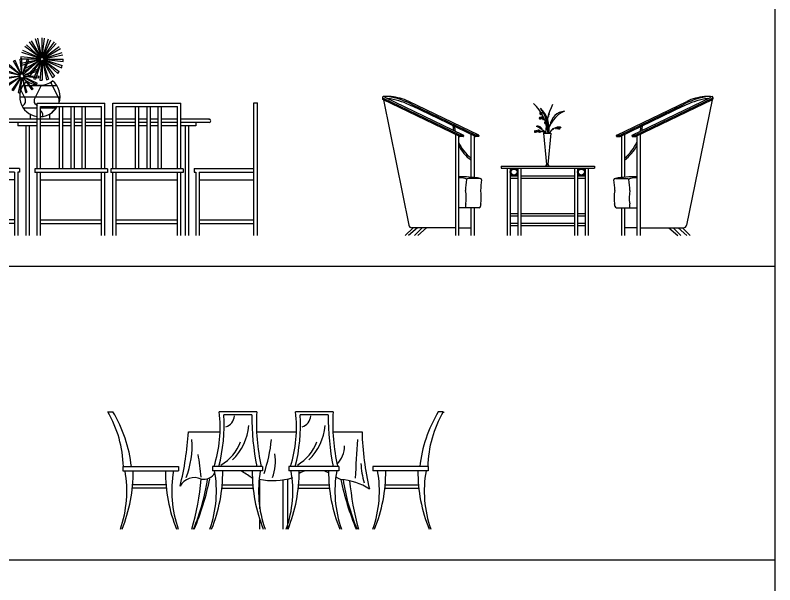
# Model space of a CAD drawing. Header units: millimetres. Extents: x 37301 to 64830, y 24173 to 38860.
# Drawn here: x 59907 to 64830, y 28466 to 32156 of the extents above; entities that cross this region are included whole.
import ezdxf

# ---------------------------------------------------------------- set-up
doc = ezdxf.new("R2010")
doc.units = ezdxf.units.MM
doc.layers.add('www.cad-blocks.net', color=7, linetype='Continuous')

# ---------------------------------------------------------------- blocks, each defined once
blk = doc.blocks.new('A$C605773AA')
for p, q in [((556.7, 1152.8), (556.7, 1280.6)), ((549.6, 1149.6), (454.9, 1235.6)), ((551, 1150.9), (475.9, 1254.4)), ((551.9, 1151.5), (488.5, 1262.5)), ((553.7, 1152.3), (514.2, 1273.9)), ((554.7, 1152.6), (528.7, 1277.7)), ((557.8, 1152.7), (571.7, 1279.8)), ((559.7, 1152.3), (599.2, 1273.9)), ((560.7, 1151.9), (613.2, 1268.5)), ((562.4, 1150.9), (637.5, 1254.4)), ((563.2, 1150.3), (649.1, 1244.9)), ((547.5, 1146.1), (425.9, 1185.6)), ((547.9, 1147.1), (431.3, 1199.6)), ((548.9, 1148.8), (445.5, 1223.9)), ((564.5, 1148.8), (667.9, 1223.9)), ((565.1, 1147.9), (676.1, 1211.4)), ((565.9, 1146.1), (687.5, 1185.6)), ((421.8, 1042.7), (381.2, 1134.5)), ((424.8, 1043.5), (415.3, 1143.4)), ((547.1, 1143.1), (419.2, 1143.1)), ((547.1, 1144.2), (420, 1158.1)), ((547.3, 1141.2), (422.1, 1115.1)), ((425.7, 1043.5), (426, 1143.9)), ((547.5, 1140.1), (425.9, 1100.6)), ((428.8, 1043), (460.7, 1138.2)), ((429.6, 1042.7), (470.7, 1134.3)), ((548.3, 1138.3), (437.3, 1074.9)), ((548.9, 1137.4), (445.5, 1062.3)), ((550.2, 1136), (464.3, 1041.3)), ((551, 1135.3), (475.9, 1031.9)), ((552.7, 1134.3), (500.2, 1017.7)), ((553.7, 1133.9), (514.2, 1012.3)), ((555.7, 1133.5), (541.7, 1006.4)), ((556.7, 1133.5), (556.7, 1005.6)), ((558.7, 1133.7), (584.7, 1008.5)), ((559.7, 1133.9), (599.2, 1012.3)), ((561.5, 1134.7), (624.9, 1023.7)), ((562.4, 1135.3), (637.5, 1031.9)), ((563.8, 1136.6), (658.5, 1050.7)), ((564.5, 1137.4), (667.9, 1062.3)), ((565.5, 1139.2), (682.1, 1086.7)), ((565.9, 1140.1), (687.5, 1100.6)), ((566.1, 1145.1), (691.3, 1171.1)), ((566.3, 1143.1), (694.2, 1143.1)), ((566.3, 1142.1), (693.4, 1128.2)), ((418, 1039.6), (337.4, 1099.5)), ((418.6, 1040.4), (344.1, 1107.7)), ((421, 1042.3), (371.6, 1129.7)), ((432.2, 1041), (500.1, 1114.9)), ((432.9, 1040.3), (507.6, 1107.3)), ((416.3, 1036), (318.3, 1057.9)), ((416.6, 1036.9), (321.2, 1068.2)), ((434.5, 1037.7), (526.6, 1077.7)), ((434.8, 1036.9), (530.4, 1067.7)), ((416.2, 1032.9), (316.3, 1022.7)), ((416.3, 1032), (317.9, 1012.1)), ((417.4, 1029.1), (330.3, 979.2)), ((417.9, 1028.4), (336.1, 970.1)), ((420, 1026.2), (360.8, 945.1)), ((420.8, 1025.7), (369.8, 939.2)), ((423.7, 1024.5), (402.6, 926.4)), ((424.6, 1024.4), (413.1, 924.6)), ((427.7, 1024.5), (448.3, 926.3)), ((428.6, 1024.8), (458.7, 929)), ((431.3, 1026.1), (490.1, 944.8)), ((432.1, 1026.7), (498.5, 951.5)), ((434, 1029.1), (520.8, 978.7)), ((434.4, 1029.9), (525.8, 988.2)), ((435.3, 1033.8), (535.7, 1032.8)), ((435.3, 1032.9), (535.1, 1022.2)), ((615.6, 995.5), (615.6, 988.9)), ((668.3, 883.7), (615.7, 988.8)), ((668.3, 883.7), (615.7, 988.8)), ((448.3, 883.7), (418.5, 943.2)), ((448.3, 883.7), (418.5, 943.2)), ((433.1, 973), (651.7, 973)), ((507.9, 883.8), (552.9, 973.9)), ((507.9, 883.8), (552.9, 973.9)), ((411.6, 899.7), (673.2, 899.7)), ((22, 860.5), (0, 860.5)), ((0, 0), (0, 860.5)), ((22, 0), (22, 860.5)), ((428.4, 836.9), (429.4, 837.4)), ((429.4, 837.4), (442.7, 850.7)), ((442.7, 850.7), (448.2, 861.7)), ((442.7, 850.7), (448.2, 861.7)), ((448.2, 861.7), (448.2, 883.8)), ((507.9, 861.7), (507.9, 883.8)), ((513.5, 850.6), (508, 861.6)), ((513.5, 850.6), (508, 861.6)), ((526.7, 837.3), (513.4, 850.6)), ((524.4, 858.4), (964.4, 858.4)), ((524.4, 431.3), (524.4, 858.4)), ((526.7, 837.3), (526.6, 837.3)), ((627.3, 826.3), (649.4, 837.4)), ((668.2, 865.3), (668.2, 883.8)), ((964.4, 431.3), (964.4, 858.4)), ((1015.8, 858.4), (1455.8, 858.4)), ((1015.8, 431.3), (1015.8, 858.4)), ((1455.8, 431.3), (1455.8, 858.4)), ((1930.1, 860.5), (1952.1, 860.5)), ((1930.1, 0), (1930.1, 860.5)), ((1952.1, 0), (1952.1, 860.5)), ((524.4, 826.3), (435, 826.3)), ((435.4, 825.8), (436.5, 826.3)), ((479.7, 789.2), (479.7, 756.5)), ((524.4, 823.9), (519.5, 826.3)), ((546.4, 836.4), (942.4, 836.4)), ((546.4, 431.3), (546.4, 836.4)), ((548.7, 826.3), (546.4, 827.5)), ((596.6, 826.3), (546.4, 826.3)), ((554.9, 802), (546.4, 810.5)), ((560.5, 790.9), (555, 802)), ((560.5, 790.9), (555, 802)), ((560.4, 791), (560.4, 771.5)), ((596.7, 826.3), (596.6, 826.3)), ((649.7, 826.3), (596.7, 826.3)), ((616.9, 793.6), (621.2, 802)), ((617, 793.6), (621.2, 802)), ((621.2, 802), (634.4, 815.3)), ((634.4, 815.3), (645.8, 820.9)), ((667.7, 836.4), (667.7, 431.3)), ((689.7, 836.4), (689.7, 431.3)), ((743.6, 836.4), (743.6, 431.3)), ((765.6, 836.4), (765.6, 431.3)), ((815, 836.4), (815, 431.3)), ((837, 836.4), (837, 431.3)), ((942.4, 431.3), (942.4, 836.4)), ((1037.8, 836.4), (1433.8, 836.4)), ((1037.8, 431.3), (1037.8, 836.4)), ((1159.1, 836.4), (1159.1, 431.3)), ((1181.1, 836.4), (1181.1, 431.3)), ((1235, 836.4), (1235, 431.3)), ((1257, 836.4), (1257, 431.3)), ((1306.4, 836.4), (1306.4, 431.3)), ((1328.4, 836.4), (1328.4, 431.3)), ((1433.8, 431.3), (1433.8, 836.4)), ((524.4, 754.2), (319.3, 754.2)), ((479.7, 756.5), (605.9, 756.5)), ((667.7, 754.2), (546.4, 754.2)), ((605.9, 756.5), (605.9, 786.7)), ((743.6, 754.2), (689.7, 754.2)), ((815, 754.2), (765.6, 754.2)), ((942.4, 754.2), (837, 754.2)), ((1015.8, 754.2), (964.4, 754.2)), ((1159.1, 754.2), (1037.8, 754.2)), ((1235, 754.2), (1181.1, 754.2)), ((1306.4, 754.2), (1257, 754.2)), ((1433.8, 754.2), (1328.4, 754.2)), ((1639.3, 754.2), (1455.8, 754.2)), ((524.4, 732.2), (319.3, 732.2)), ((399.3, 732.2), (399.3, 710.2)), ((524.4, 710.2), (399.3, 710.2)), ((450.4, 710.2), (450.4, 0)), ((472.4, 710.2), (472.4, 0)), ((667.7, 732.2), (546.4, 732.2)), ((667.7, 710.2), (546.4, 710.2)), ((743.6, 732.2), (689.7, 732.2)), ((743.6, 710.2), (689.7, 710.2)), ((815, 732.2), (765.6, 732.2)), ((815, 710.2), (765.6, 710.2)), ((942.4, 732.2), (837, 732.2)), ((942.4, 710.2), (837, 710.2)), ((1015.8, 732.2), (964.4, 732.2)), ((1015.8, 710.2), (964.4, 710.2)), ((1159.1, 732.2), (1037.8, 732.2)), ((1159.1, 710.2), (1037.8, 710.2)), ((1235, 732.2), (1181.1, 732.2)), ((1235, 710.2), (1181.1, 710.2)), ((1306.4, 732.2), (1257, 732.2)), ((1306.4, 710.2), (1257, 710.2)), ((1433.8, 732.2), (1328.4, 732.2)), ((1433.8, 710.2), (1328.4, 710.2)), ((1639.3, 732.2), (1455.8, 732.2)), ((1552.8, 710.2), (1455.8, 710.2)), ((1483.8, 710.2), (1483.8, 0)), ((1505.8, 710.2), (1505.8, 0)), ((1552.8, 732.2), (1552.8, 710.2)), ((409.8, 433.4), (22, 433.4)), ((377, 411.4), (22, 411.4)), ((377, 411.4), (377, 0)), ((399, 411.4), (399, 0)), ((409.8, 411.4), (399, 411.4)), ((409.8, 433.4), (409.8, 411.4)), ((980.7, 431.3), (509.9, 431.3)), ((509.9, 431.3), (509.9, 409.3)), ((980.7, 409.3), (509.9, 409.3)), ((524.4, 0), (524.4, 409.3)), ((546.4, 0), (546.4, 409.3)), ((942.4, 0), (942.4, 409.3)), ((964.4, 0), (964.4, 409.3)), ((980.7, 431.3), (980.7, 409.3)), ((1472.1, 431.3), (1001.3, 431.3)), ((1001.3, 431.3), (1001.3, 409.3)), ((1472.1, 409.3), (1001.3, 409.3)), ((1015.8, 0), (1015.8, 409.3)), ((1037.8, 0), (1037.8, 409.3)), ((1433.8, 0), (1433.8, 409.3)), ((1455.8, 0), (1455.8, 409.3)), ((1472.1, 431.3), (1472.1, 409.3)), ((1542.3, 433.4), (1542.3, 411.4)), ((1542.3, 433.4), (1930.1, 433.4)), ((1542.3, 411.4), (1553.1, 411.4)), ((1553.1, 411.4), (1553.1, 0)), ((1575.1, 411.4), (1575.1, 0)), ((1575.1, 411.4), (1930.1, 411.4)), ((377, 360.4), (22, 360.4)), ((942.4, 358.3), (546.4, 358.3)), ((1433.8, 358.3), (1037.8, 358.3)), ((1575.1, 360.4), (1930.1, 360.4)), ((377, 100.8), (22, 100.8)), ((942.4, 98.7), (546.4, 98.7)), ((1433.8, 98.7), (1037.8, 98.7)), ((1575.1, 100.8), (1930.1, 100.8)), ((377, 78.8), (22, 78.8)), ((942.4, 76.7), (546.4, 76.7)), ((1433.8, 76.7), (1037.8, 76.7)), ((1575.1, 78.8), (1930.1, 78.8))]:
    blk.add_line(p, q)
for centre, radius, start, end in [((425.7, 1033.9), 110, 113.8589, 119.4365), ((425.7, 1033.9), 110, 89.8589, 95.4365), ((556.7, 1143.1), 137.5, 173.7533, 180), ((425.7, 1033.9), 110, 65.8589, 71.4365), ((556.7, 1143.1), 9.64, 173.7533, 180), ((556.7, 1143.1), 9.64, 191.7533, 198), ((556.7, 1143.1), 9.64, 155.7533, 162), ((556.7, 1143.1), 9.64, 209.7533, 216), ((556.7, 1143.1), 9.64, 137.7533, 144), ((556.7, 1143.1), 9.64, 227.7533, 234), ((556.7, 1143.1), 9.64, 119.7533, 126), ((556.7, 1143.1), 9.64, 245.7533, 252), ((556.7, 1143.1), 9.64, 101.7533, 108), ((556.7, 1143.1), 9.64, 263.7533, 270), ((556.7, 1143.1), 9.64, 83.7533, 90), ((556.7, 1143.1), 9.64, 281.7533, 288), ((556.7, 1143.1), 9.64, 65.7533, 72), ((556.7, 1143.1), 9.64, 299.7533, 306), ((556.7, 1143.1), 9.64, 47.7533, 54), ((556.7, 1143.1), 9.64, 317.7533, 324), ((556.7, 1143.1), 9.64, 29.7533, 36), ((556.7, 1143.1), 9.64, 335.7533, 342), ((556.7, 1143.1), 9.64, 11.7533, 18), ((556.7, 1143.1), 9.64, 353.7533, 0), ((556.7, 1143.1), 137.5, 353.7533, 0), ((425.7, 1033.9), 110, 137.8589, 143.4365), ((556.7, 1143.1), 137.5, 191.7533, 198), ((425.7, 1033.9), 110, 41.8589, 47.4365), ((556.7, 1143.1), 137.5, 335.7533, 342), ((425.7, 1033.9), 110, 161.8589, 167.4365), ((556.7, 1143.1), 137.5, 209.7533, 216), ((556.7, 1143.1), 137.5, 227.7533, 234), ((425.7, 1033.9), 110, 17.8589, 23.4365), ((556.7, 1143.1), 137.5, 317.7533, 324), ((425.7, 1033.9), 110, 185.8589, 191.4365), ((542.4, 901.1), 130.8, 130.3083, 262.1011), ((540.5, 1111.5), 138.2, 233.195, 307.8116), ((556.7, 1143.1), 137.5, 245.7533, 252), ((425.7, 1033.9), 110, 329.8589, 335.4365), ((425.7, 1033.9), 110, 353.8589, 359.4365), ((556.7, 1143.1), 137.5, 263.7533, 270), ((556.7, 1143.1), 137.5, 281.7533, 288), ((556.7, 1143.1), 137.5, 299.7533, 306), ((542.4, 901.1), 130.8, 340.9585, 50.6983), ((425.7, 1033.9), 110, 209.8589, 215.4365), ((425.7, 1033.9), 110, 233.8589, 239.4365), ((425.7, 1033.9), 110, 305.8589, 311.4365), ((425.7, 1033.9), 110, 257.8589, 263.4365), ((425.7, 1033.9), 110, 281.8589, 287.4365), ((542.4, 901.1), 130.8, 271.762, 330.3682), ((321.7, 743.2), 11.3, 102.2583, 257.7417), ((1638.8, 743.2), 11, 272.5963, 87.4037)]:
    blk.add_arc(centre, radius, start, end)
blk.add_point((1639.3, 754.2))
blk = doc.blocks.new('A$C757D3CFD')
for p, q in [((0, 759.9), (32.4, 759.9)), ((965.4, 759.9), (721.6, 759.9)), ((933.9, 740.1), (751.2, 740.1)), ((1460.4, 759.9), (1216.6, 759.9)), ((1428.9, 740.1), (1246.2, 740.1)), ((2174.1, 759.9), (2141.7, 759.9)), ((2180.7, 756), (2171.9, 756)), ((522.6, 630), (727.2, 630)), ((964.2, 630), (1222.2, 630)), ((1459.2, 630), (1647.6, 630)), ((97.7, 405), (97.7, 378)), ((97.7, 405), (457.7, 405)), ((457.7, 405), (457.7, 378)), ((678.3, 405), (678.3, 378)), ((1002.3, 405), (678.3, 405)), ((1002.3, 405), (1002.3, 378)), ((1173.3, 405), (1173.3, 378)), ((1497.3, 405), (1173.3, 405)), ((1497.3, 405), (1497.3, 378)), ((1716.5, 405), (1716.5, 378)), ((2076.5, 405), (1716.5, 405)), ((2076.5, 405), (2076.5, 378)), ((97.7, 378), (457.7, 378)), ((1002.3, 378), (678.3, 378)), ((1497.3, 378), (1173.3, 378)), ((2076.5, 378), (1716.5, 378)), ((985.9, 130.6), (985.9, 323.5)), ((1135.9, 0), (1135.9, 319.4)), ((1165.9, 0), (1165.9, 325)), ((380.4, 265.4), (156.9, 265.4)), ((377.6, 287.9), (159.7, 287.9)), ((737.5, 265.4), (943.1, 265.4)), ((740.3, 287.9), (940.3, 287.9)), ((1232.5, 265.4), (1438.1, 265.4)), ((1235.3, 287.9), (1435.3, 287.9)), ((1793.7, 265.4), (2017.3, 265.4)), ((1796.5, 287.9), (2014.5, 287.9)), ((985.9, 0), (985.9, 59.5))]:
    blk.add_line(p, q)
for centre, radius, start, end in [((-644.2, 385.2), 745.2, 1.5208, 30.1874), ((-723, 305.3), 881.7, 6.4925, 31.0405), ((-117.9, 659), 845.5, 342.52, 6.8576), ((-311.5, 671), 1064.9, 345.537, 3.724), ((2528.6, 721), 1594.9, 179.3117, 191.4273), ((2204.3, 683.4), 1241.3, 176.4634, 192.9586), ((377.1, 659), 845.5, 342.52, 6.8576), ((183.5, 671), 1064.9, 345.537, 3.724), ((3023.6, 721), 1594.9, 179.3117, 191.4273), ((2699.3, 683.4), 1241.3, 176.4634, 192.9586), ((2897.2, 305.3), 881.7, 148.9595, 173.5075), ((2818.3, 385.2), 745.2, 149.8126, 178.4792), ((737.5, 740.7), 82.9, 288.8263, 354.9234), ((1232.5, 740.7), 82.9, 288.8263, 354.9234), ((563.5, 702.7), 351.9, 313.7641, 354.8786), ((1058.5, 702.7), 351.9, 313.7641, 354.8786), ((-1443.9, 756.9), 1970.6, 345.9491, 356.3064), ((3434, 673), 1786.9, 181.379, 193.3595), ((-61.1, 544.9), 607.3, 339.6545, 3.3511), ((583.8, 669.5), 295.3, 300.3871, 339.5683), ((114.8, 669.8), 949.7, 340.9289, 354.5975), ((1078.8, 669.5), 295.3, 300.3871, 339.5683), ((13606.1, -251.1), 12016.8, 176.03239, 177.22809), ((1367, 538.3), 167.1, 315.4312, 0.5435), ((-1391.3, 162.5), 2003.1, 5.0089, 9.2549), ((766.1, 440.5), 319.9, 340.5049, 8.6038), ((2106.3, 443.6), 466.5, 182.1868, 197.8484), ((-621.4, 247.1), 744.6, 340.6176, 10.1261), ((-830.2, 371.6), 994.4, 338.0601, 0.3713), ((1367.5, 371.6), 994.4, 179.6287, 201.9399), ((1158.7, 247.1), 744.6, 169.8739, 199.3824), ((619.8, 411.4), 88, 259.7924, 327.9994), ((-40.7, 247.1), 744.6, 340.6176, 10.1261), ((-249.5, 371.6), 994.4, 338.0601, 0.3713), ((602.9, -104.4), 547.6, 53.1521, 61.7702), ((1930.1, 371.6), 994.4, 179.6287, 201.9399), ((1721.3, 247.1), 744.6, 169.8739, 199.3824), ((454.3, 247.1), 744.6, 340.6176, 10.1261), ((245.5, 371.6), 994.4, 338.0601, 0.3713), ((1339, 169.5), 216, 105.1272, 117.3343), ((1339, 169.5), 216, 63.7416, 74.8728), ((2425.1, 371.6), 994.4, 179.6287, 201.9399), ((2216.3, 247.1), 744.6, 169.8739, 199.3824), ((1015.5, 247.1), 744.6, 340.6176, 10.1261), ((806.7, 371.6), 994.4, 338.0601, 0.3713), ((3004.3, 371.6), 994.4, 179.6287, 201.9399), ((2795.5, 247.1), 744.6, 169.8739, 199.3824), ((561.5, 226.3), 107.3, 66.5392, 150.8947), ((-1147.5, 475.7), 1758.2, 344.3021, 355.0746), ((-638.6, 511.7), 1298.4, 336.7883, 351.6956), ((-1009.3, 659.6), 1702.8, 337.2088, 348.7151), ((1110, 1158.9), 844.3, 257.7791, 258.1335), ((1072.4, 741.5), 426.9, 257.6044, 287.218), ((1527, 387.5), 67.1, 222.8597, 255.1107), ((1472.4, -95), 419.3, 57.8638, 84.8936), ((3175.4, 658.8), 1698.6, 191.4142, 202.8203), ((2806.2, 511.2), 1295.7, 188.4357, 203.2364), ((3303.5, 473.8), 1743.9, 185.2701, 195.7631)]:
    blk.add_arc(centre, radius, start, end)
blk = doc.blocks.new('A$C05F1655E')
for p, q in [((0, 895.2), (0, 885.5)), ((501.4, 651.3), (2.9, 891)), ((17.9, 900.5), (5, 900.5)), ((523, 651.3), (16.6, 894.8)), ((1619.1, 651.3), (2125.5, 894.8)), ((1640.7, 651.3), (2139.2, 891)), ((2124.2, 900.5), (2137, 900.5)), ((2142.1, 895.2), (2142.1, 885.5)), ((501.4, 641.3), (2.8, 881)), ((5.6, 879.7), (170.9, 66.9)), ((623.8, 651.3), (170.1, 869.4)), ((602.2, 641.3), (190.5, 839.3)), ((602.2, 651.3), (194.4, 847.4)), ((1518.3, 651.3), (1972, 869.4)), ((1539.9, 651.3), (1947.7, 847.4)), ((1539.9, 641.3), (1951.6, 839.3)), ((1640.7, 641.3), (2139.2, 881)), ((2136.5, 879.7), (1971.2, 66.9)), ((1020.1, 797.3), (1018.9, 797.3)), ((1018.9, 797.3), (1018.9, 794.8)), ((1018.9, 794.8), (1020.8, 794.8)), ((1020.8, 797.9), (1020.1, 797.3)), ((1025.2, 797.9), (1020.8, 797.9)), ((1020.8, 794.8), (1022.7, 794.1)), ((1022, 792.2), (1020.8, 791.6)), ((1020.8, 791.6), (1020.8, 787.8)), ((1022.7, 797.9), (1022, 797.3)), ((1022.7, 792.8), (1022, 792.8)), ((1022, 792.8), (1022, 792.2)), ((1023.3, 797.9), (1022.7, 797.9)), ((1022.7, 794.1), (1022.7, 792.8)), ((1024.6, 797.3), (1023.3, 797.9)), ((1025.9, 797.3), (1024.6, 797.3)), ((1026.5, 797.3), (1025.2, 797.9)), ((1026.5, 796.7), (1025.9, 797.3)), ((1026.5, 796.7), (1026.5, 797.3)), ((1026.5, 796), (1026.5, 796.7)), ((1031.6, 796), (1026.5, 796)), ((1030.3, 790.3), (1031, 790.9)), ((1030.3, 785.2), (1030.3, 790.3)), ((1031, 790.9), (1034.1, 790.9)), ((1032.9, 795.4), (1031.6, 796)), ((1034.1, 794.1), (1032.9, 795.4)), ((1034.1, 790.9), (1034.1, 794.1)), ((1077.4, 791.6), (1076.8, 790.3)), ((1076.8, 790.3), (1076.8, 789)), ((1076.8, 789), (1078.1, 789)), ((1078.1, 792.2), (1077.4, 791.6)), ((1078.1, 793.5), (1078.1, 792.2)), ((1078.1, 789.7), (1078.7, 790.9)), ((1078.1, 789), (1078.1, 789.7)), ((1078.7, 790.9), (1079.3, 790.9)), ((1079.3, 790.9), (1079.3, 793.5)), ((1080, 788.4), (1079.3, 787.8)), ((1081.3, 788.4), (1080, 788.4)), ((1081.3, 787.8), (1081.3, 788.4)), ((1083.2, 807.5), (1081.9, 806.8)), ((1081.9, 806.8), (1081.9, 803.7)), ((1081.9, 803.7), (1085.1, 803.7)), ((1086.3, 807.5), (1083.2, 807.5)), ((1085.1, 803.7), (1085.1, 806.2)), ((1016.9, 763.6), (1015.7, 762.9)), ((1015.7, 762.9), (1015.7, 758.5)), ((1015.7, 758.5), (1018.9, 758.5)), ((1017.6, 764.2), (1016.9, 763.6)), ((1018.9, 766.1), (1017.6, 765.5)), ((1017.6, 765.5), (1017.6, 764.2)), ((1019.5, 757.2), (1018.2, 756.6)), ((1018.2, 756.6), (1024, 756.6)), ((1019.5, 766.1), (1018.9, 766.1)), ((1018.9, 758.5), (1020.8, 757.8)), ((1020.8, 765.5), (1019.5, 766.1)), ((1020.8, 757.2), (1019.5, 757.2)), ((1020.8, 787.8), (1021.4, 786.5)), ((1022.7, 765.5), (1020.8, 765.5)), ((1020.8, 757.8), (1020.8, 757.2)), ((1021.4, 786.5), (1022, 786.5)), ((1022, 786.5), (1022, 785.8)), ((1022, 785.8), (1025.2, 785.8)), ((1023.3, 764.8), (1022.7, 765.5)), ((1024, 755.9), (1022.7, 755.3)), ((1022.7, 755.3), (1025.2, 755.3)), ((1024.6, 764.2), (1023.3, 764.8)), ((1024, 756.6), (1024, 755.9)), ((1025.9, 764.2), (1024.6, 764.2)), ((1025.2, 785.8), (1025.2, 785.2)), ((1025.2, 785.2), (1032.2, 785.2)), ((1025.2, 755.3), (1026.5, 757.2)), ((1025.9, 762.9), (1025.9, 764.2)), ((1026.5, 761.7), (1025.9, 762.9)), ((1027.1, 761), (1026.5, 761.7)), ((1026.5, 757.2), (1026.5, 758.5)), ((1026.5, 758.5), (1032.9, 758.5)), ((1027.8, 761), (1027.1, 761)), ((1029, 760.4), (1027.8, 761)), ((1029, 761), (1029, 768.7)), ((1029, 768.7), (1029.7, 768.7)), ((1029, 759.8), (1029, 760.4)), ((1029.7, 758.5), (1029, 759.8)), ((1029.7, 768.7), (1029.7, 769.3)), ((1029.7, 769.3), (1032.9, 769.3)), ((1034.8, 758.5), (1029.7, 758.5)), ((1032.2, 785.2), (1030.3, 785.2)), ((1032.9, 769.3), (1032.9, 768.7)), ((1032.9, 768.7), (1034.8, 766.8)), ((1032.9, 758.5), (1032.9, 755.9)), ((1032.9, 755.9), (1033.5, 755.9)), ((1034.8, 766.8), (1035.4, 765.5)), ((1035.4, 765.5), (1036.7, 765.5)), ((1036.7, 765.5), (1037.3, 766.1)), ((1037.3, 761), (1036.7, 760.4)), ((1036.7, 760.4), (1036.7, 759.8)), ((1036.7, 759.8), (1038, 759.8)), ((1037.3, 767.4), (1038, 768)), ((1037.3, 766.1), (1037.3, 767.4)), ((1038, 762.3), (1037.3, 761.7)), ((1037.3, 761.7), (1037.3, 761)), ((1037.3, 755.9), (1037.3, 755.3)), ((1037.3, 755.3), (1038, 754.7)), ((1038, 768), (1038.6, 768)), ((1038, 761.7), (1038.6, 762.3)), ((1038, 759.8), (1038, 761.7)), ((1038, 754.7), (1038, 754)), ((1038, 754), (1038.6, 753.4)), ((1038.6, 768), (1039.9, 768.7)), ((1038.6, 753.4), (1038.6, 752.8)), ((1038.6, 752.8), (1043.7, 752.8)), ((1039.9, 768.7), (1039.9, 769.3)), ((1039.9, 769.3), (1041.1, 769.3)), ((1041.1, 769.3), (1041.1, 768.7)), ((1041.1, 768.7), (1041.8, 766.8)), ((1041.8, 766.8), (1042.4, 766.1)), ((1042.4, 766.1), (1042.4, 762.9)), ((1042.4, 762.9), (1043.1, 762.3)), ((1043.1, 758.5), (1042.4, 758.5)), ((1043.7, 762.3), (1043.1, 761.7)), ((1043.1, 762.3), (1044.3, 761)), ((1043.1, 761.7), (1043.1, 759.8)), ((1043.1, 759.8), (1045.6, 759.8)), ((1045, 757.8), (1043.1, 758.5)), ((1043.7, 762.9), (1043.7, 762.3)), ((1043.7, 752.8), (1045.6, 753.4)), ((1044.3, 761), (1045.6, 761)), ((1047.5, 757.2), (1045, 757.8)), ((1045.6, 759.8), (1045.6, 762.3)), ((1045.6, 753.4), (1046.2, 754)), ((1046.2, 754), (1046.2, 757.2)), ((1046.2, 757.2), (1047.5, 757.2)), ((1067.2, 762.3), (1067.2, 759.8)), ((1067.2, 759.8), (1067.9, 759.1)), ((1067.9, 759.1), (1067.9, 758.5)), ((1067.9, 758.5), (1071.1, 758.5)), ((1071.7, 772.5), (1071.1, 773.8)), ((1071.1, 758.5), (1071.1, 760.4)), ((1073, 771.2), (1071.7, 772.5)), ((1076.8, 771.2), (1073, 771.2)), ((1074.3, 780.8), (1073.6, 780.8)), ((1073.6, 780.8), (1073.6, 777.6)), ((1073.6, 777.6), (1074.9, 778.2)), ((1074.9, 775), (1073.6, 775)), ((1073.6, 775), (1074.3, 775)), ((1074.3, 782.7), (1074.3, 780.8)), ((1074.3, 775), (1076.8, 775.7)), ((1074.9, 778.2), (1075.5, 778.2)), ((1075.5, 778.2), (1076.2, 778.8)), ((1076.2, 778.8), (1076.2, 780.8)), ((1076.8, 775.7), (1076.8, 776.3)), ((1076.8, 776.3), (1076.8, 771.2)), ((1079.3, 787.8), (1079.3, 784.6)), ((1079.3, 784.6), (1080, 784.6)), ((1080, 785.2), (1080.6, 785.8)), ((1080, 784.6), (1080, 785.2)), ((1080.6, 786.5), (1081.3, 787.1)), ((1080.6, 785.8), (1080.6, 786.5)), ((1081.3, 787.1), (1081.3, 787.8)), ((1050.7, 733), (1049.4, 732.4)), ((1049.4, 732.4), (1049.4, 729.9)), ((1049.4, 729.9), (1050.7, 728.6)), ((1051.3, 733.7), (1050.7, 733)), ((1050.7, 728.6), (1052, 728.6)), ((1057.7, 733.7), (1051.3, 733.7)), ((1052, 728.6), (1052, 727.9)), ((1052, 727.9), (1052.6, 726.7)), ((1052.6, 726.7), (1055.8, 724.1)), ((1054.5, 731.1), (1055.8, 731.1)), ((1055.8, 731.1), (1056.4, 732.4)), ((1055.8, 724.1), (1057.7, 723.5)), ((1056.4, 732.4), (1057.7, 733)), ((1056.4, 731.8), (1056.4, 731.1)), ((1056.4, 731.1), (1057.7, 730.5)), ((1057.7, 733), (1057.7, 733.7)), ((1057.7, 730.5), (1059.6, 730.5)), ((1057.7, 723.5), (1057.7, 712.7)), ((1057.7, 712.7), (1062.8, 712.7)), ((1059.6, 730.5), (1061.5, 729.9)), ((1062.8, 717.1), (1060.2, 717.1)), ((1060.2, 717.1), (1060.9, 717.1)), ((1060.9, 717.1), (1061.5, 717.8)), ((1061.5, 729.9), (1062.2, 729.9)), ((1062.2, 729.9), (1062.8, 729.2)), ((1062.8, 729.2), (1063.4, 729.2)), ((1062.8, 712.7), (1062.8, 717.1)), ((1063.4, 729.2), (1064.7, 728.6)), ((1064.7, 728.6), (1064.7, 722.2)), ((1064.7, 722.2), (1066.6, 720.9)), ((1066.6, 717.1), (1064.7, 717.1)), ((1064.7, 717.1), (1064.7, 716.5)), ((1066.6, 720.9), (1068.5, 720.3)), ((1067.2, 718.4), (1066.6, 717.1)), ((1068.5, 719.7), (1067.2, 719.7)), ((1067.2, 719.7), (1067.2, 718.4)), ((1068.5, 720.3), (1068.5, 719.7)), ((1102.9, 691.7), (1102.3, 690.4)), ((1102.3, 690.4), (1102.3, 687.9)), ((1104.2, 692.3), (1102.9, 691.7)), ((1104.8, 692.3), (1104.2, 692.3)), ((1105.5, 691.7), (1104.8, 692.3)), ((1106.7, 691.7), (1105.5, 691.7)), ((1108, 691), (1106.7, 691.7)), ((1108, 691), (1106.7, 691.7)), ((1109.9, 691), (1108, 691)), ((1108, 689.1), (1108, 691)), ((1122, 694.9), (1120.7, 694.2)), ((1120.7, 694.2), (1120.7, 693.6)), ((1120.7, 693.6), (1121.4, 692.9)), ((1121.4, 692.9), (1125.2, 692.9)), ((1123.3, 696.1), (1122, 696.1)), ((1122, 696.1), (1122, 694.9)), ((1125.2, 696.8), (1123.3, 696.8)), ((1123.3, 696.8), (1123.3, 696.1)), ((1125.2, 692.9), (1126.5, 693.6)), ((1125.8, 698), (1125.8, 698.7)), ((1127.1, 698), (1125.8, 698)), ((1126.5, 693.6), (1127.1, 694.2)), ((1127.7, 696.8), (1127.1, 698)), ((1127.1, 694.2), (1127.7, 695.5)), ((1127.7, 695.5), (1127.7, 696.8)), ((1131.6, 701.9), (1130.9, 701.2)), ((1130.9, 701.2), (1130.9, 700.6)), ((1132.8, 702.5), (1131.6, 701.9)), ((1132.2, 693.6), (1134.1, 693.6)), ((1133.5, 702.5), (1132.8, 702.5)), ((1134.1, 701.9), (1133.5, 702.5)), ((1137.9, 701.9), (1134.1, 701.9)), ((1134.1, 693.6), (1136, 694.2)), ((1136, 694.2), (1137.3, 694.2)), ((1137.3, 694.2), (1139.2, 693.6)), ((1139.8, 701.2), (1137.9, 701.9)), ((1139.2, 693.6), (1141.7, 692.3)), ((1140.5, 701.2), (1139.8, 701.2)), ((1141.7, 700.6), (1140.5, 701.2)), ((1143, 700.6), (1141.7, 700.6)), ((1141.7, 692.3), (1142.4, 691.7)), ((1142.4, 702.5), (1143, 703.1)), ((1142.4, 698.7), (1142.4, 702.5)), ((1142.4, 691.7), (1143, 691)), ((1143, 703.1), (1143.7, 703.8)), ((1143, 699.3), (1143, 700.6)), ((1143, 691), (1143, 690.4)), ((1143, 690.4), (1148.1, 690.4)), ((1143.7, 703.8), (1144.9, 703.8)), ((1144.9, 703.8), (1146.8, 704.4)), ((1146.8, 704.4), (1149.4, 704.4)), ((1148.1, 690.4), (1148.7, 691)), ((1156.4, 699.3), (1148.7, 699.3)), ((1148.7, 691), (1149.4, 692.3)), ((1149.4, 704.4), (1151.9, 703.8)), ((1149.4, 692.3), (1150, 692.9)), ((1150, 692.9), (1150.7, 693.6)), ((1150.7, 693.6), (1150.7, 697.4)), ((1151.9, 703.8), (1153.8, 703.1)), ((1153.8, 703.1), (1154.5, 702.5)), ((1154.5, 702.5), (1155.8, 701.9)), ((1155.8, 701.9), (1155.8, 699.9)), ((1155.8, 699.9), (1156.4, 699.3)), ((472.7, 655.1), (472.7, 0.5)), ((492.7, 645.5), (492.7, 0.5)), ((499.7, 648.6), (499.7, 644)), ((523, 651.3), (501.4, 651.3)), ((523, 641.3), (501.4, 641.3)), ((524.7, 644), (524.7, 648.6)), ((524.7, 648.6), (524.7, 644)), ((573.4, 655.2), (573.4, 380.5)), ((593.4, 645.6), (593.4, 380.5)), ((600.5, 648.6), (600.5, 644)), ((623.8, 651.3), (602.2, 651.3)), ((623.8, 641.3), (602.2, 641.3)), ((625.5, 648.6), (625.5, 644)), ((625.5, 644), (625.5, 648.6)), ((985.1, 677), (984.5, 676.4)), ((984.5, 676.4), (984.5, 670)), ((984.5, 670), (989.6, 670)), ((986.4, 677.7), (985.1, 677)), ((988.3, 678.3), (986.4, 677.7)), ((988.9, 678.3), (988.3, 678.3)), ((988.9, 675.1), (988.9, 677)), ((989.6, 675.1), (988.9, 675.1)), ((990.2, 674.5), (989.6, 675.1)), ((989.6, 671.9), (991.5, 673.2)), ((989.6, 671.3), (989.6, 671.9)), ((989.6, 670), (989.6, 669.4)), ((989.6, 669.4), (991.5, 669.4)), ((992.1, 673.9), (990.2, 674.5)), ((991.5, 673.2), (992.1, 674.5)), ((991.5, 669.4), (991.5, 670)), ((991.5, 670), (992.1, 670)), ((992.1, 674.5), (992.8, 675.1)), ((992.8, 673.2), (992.1, 673.9)), ((992.1, 670), (992.8, 670.7)), ((995.3, 669.4), (992.1, 669.4)), ((992.8, 675.1), (993.4, 675.8)), ((992.8, 670.7), (992.8, 673.2)), ((993.4, 675.8), (994, 675.8)), ((994, 675.8), (994, 676.4)), ((994, 676.4), (994.7, 676.4)), ((994.7, 676.4), (995.9, 677.7)), ((997.2, 670), (995.3, 669.4)), ((995.9, 677.7), (995.9, 680.9)), ((995.9, 680.9), (1001, 680.9)), ((999.1, 670.7), (997.2, 670)), ((1000.4, 671.3), (999.1, 670.7)), ((1003.6, 671.3), (1000.4, 671.3)), ((1001, 680.9), (1001, 678.9)), ((1001, 678.9), (1001.7, 677.7)), ((1001.7, 677.7), (1003.6, 675.8)), ((1003.6, 675.8), (1006.1, 675.1)), ((1005.5, 671.9), (1003.6, 671.3)), ((1006.8, 672.6), (1005.5, 671.9)), ((1007.4, 683.4), (1006.1, 682.1)), ((1006.1, 682.1), (1006.1, 679.6)), ((1006.1, 679.6), (1008.7, 678.3)), ((1006.1, 675.1), (1006.8, 673.9)), ((1006.8, 673.9), (1006.8, 672.6)), ((1010.6, 683.4), (1007.4, 683.4)), ((1008.7, 678.3), (1011.9, 677.7)), ((1010.6, 673.9), (1009.9, 673.2)), ((1009.9, 673.2), (1009.9, 671.3)), ((1009.9, 671.3), (1011.2, 671.3)), ((1011.9, 682.8), (1010.6, 683.4)), ((1011.9, 674.5), (1010.6, 673.9)), ((1011.2, 672.6), (1012.5, 673.2)), ((1011.2, 671.3), (1011.2, 672.6)), ((1013.1, 682.8), (1011.9, 682.8)), ((1011.9, 677.7), (1012.5, 677)), ((1013.1, 676.4), (1011.9, 675.8)), ((1011.9, 675.8), (1011.9, 674.5)), ((1012.5, 677), (1013.1, 676.4)), ((1012.5, 673.2), (1015, 673.9)), ((1014.4, 682.1), (1013.1, 682.8)), ((1016.3, 682.1), (1014.4, 682.1)), ((1015, 673.9), (1016.9, 675.1)), ((1015, 668.8), (1016.9, 669.4)), ((1016.9, 680.9), (1016.3, 682.1)), ((1016.3, 678.3), (1016.3, 678.9)), ((1017.6, 677.7), (1016.3, 678.3)), ((1017.6, 679.6), (1016.9, 680.9)), ((1016.9, 675.1), (1017.6, 675.1)), ((1016.9, 669.4), (1018.2, 670.7)), ((1017.6, 675.1), (1017.6, 677.7)), ((1018.2, 670.7), (1018.9, 671.3)), ((1018.9, 671.3), (1019.5, 671.9)), ((1019.5, 671.9), (1027.8, 671.9)), ((1027.8, 671.9), (1028.4, 672.6)), ((1028.4, 672.6), (1029, 673.2)), ((1029, 673.2), (1029, 676.4)), ((1044.4, 662.8), (1062.9, 460.4)), ((1044.4, 662.8), (1091.1, 662.8)), ((1091.1, 662.8), (1072.5, 460.4)), ((1102.3, 687.9), (1104.8, 687.9)), ((1104.8, 687.9), (1106.7, 688.5)), ((1106.7, 688.5), (1108, 689.1)), ((1516.6, 648.6), (1516.6, 644)), ((1516.6, 644), (1516.6, 648.6)), ((1518.3, 651.3), (1539.9, 651.3)), ((1518.3, 641.3), (1539.9, 641.3)), ((1541.6, 648.6), (1541.6, 644)), ((1548.7, 645.6), (1548.7, 380.5)), ((1568.7, 655.2), (1568.7, 380.5)), ((1617.4, 644), (1617.4, 648.6)), ((1617.4, 648.6), (1617.4, 644)), ((1619.1, 651.3), (1640.7, 651.3)), ((1619.1, 641.3), (1640.7, 641.3)), ((1642.4, 648.6), (1642.4, 644)), ((1649.4, 645.5), (1649.4, 0.5)), ((1669.4, 655.1), (1669.4, 0.5)), ((768.3, 450.5), (768.3, 435.5)), ((768.3, 450.5), (1373.8, 450.5)), ((1062.9, 460.4), (1056.3, 450.5)), ((1056.3, 450.5), (1079.2, 450.5)), ((1062.9, 460.4), (1072.5, 460.4)), ((1072.5, 460.4), (1079.2, 450.5)), ((1373.8, 450.5), (1373.8, 435.5)), ((768.3, 435.5), (1373.8, 435.5)), ((808.3, 435.5), (808.3, 0.5)), ((828.3, 435.5), (828.3, 0.5)), ((877.7, 435.5), (877.7, 0.5)), ((897.7, 435.5), (897.7, 0.5)), ((1244.4, 435.5), (1244.4, 0.5)), ((1264.4, 435.5), (1264.4, 0.5)), ((1313.8, 435.5), (1313.8, 0.5)), ((1333.8, 435.5), (1333.8, 0.5)), ((632.3, 370.5), (555, 370.5)), ((828.3, 386.5), (877.7, 386.5)), ((828.3, 371.5), (877.7, 371.5)), ((897.7, 386.5), (1244.4, 386.5)), ((897.7, 371.5), (1244.4, 371.5)), ((1264.4, 386.5), (1313.8, 386.5)), ((1264.4, 371.5), (1313.8, 371.5)), ((1509.8, 370.5), (1587.1, 370.5)), ((552.7, 180.5), (492.7, 180.5)), ((625.7, 180.5), (552.7, 180.5)), ((573.4, 180.5), (573.4, 0.5)), ((593.4, 180.5), (593.4, 0.5)), ((1516.4, 180.5), (1589.4, 180.5)), ((1548.7, 180.5), (1548.7, 0.5)), ((1568.7, 180.5), (1568.7, 0.5)), ((1589.4, 180.5), (1649.4, 180.5)), ((828.3, 143.2), (877.7, 143.2)), ((828.3, 128.2), (877.7, 128.2)), ((897.7, 143.2), (1244.4, 143.2)), ((897.7, 128.2), (1244.4, 128.2)), ((1264.4, 143.2), (1313.8, 143.2)), ((1264.4, 128.2), (1313.8, 128.2)), ((197.9, 50), (147.9, 0)), ((226.1, 50), (168.6, 0)), ((472.7, 50.5), (190.6, 50.5)), ((257.9, 50), (207.9, 0)), ((286.1, 50), (228.6, 0)), ((492.7, 50.5), (573.4, 50.5)), ((828.3, 79.2), (877.7, 79.2)), ((828.3, 64.2), (877.7, 64.2)), ((897.7, 79.2), (1244.4, 79.2)), ((897.7, 64.2), (1244.4, 64.2)), ((1264.4, 79.2), (1313.8, 79.2)), ((1264.4, 64.2), (1313.8, 64.2)), ((1649.4, 50.5), (1568.7, 50.5)), ((1669.4, 50.5), (1951.5, 50.5)), ((1855.9, 50), (1913.5, 0)), ((1884.2, 50), (1934.2, 0)), ((1915.9, 50), (1973.5, 0)), ((1944.2, 50), (1994.2, 0))]:
    blk.add_line(p, q)
for centre, radius in [((853, 411), 24.5), ((853, 411), 19.5), ((1289.1, 411), 24.5), ((1289.1, 411), 19.5)]:
    blk.add_circle(centre, radius)
for centre, radius, start, end in [((5, 895.5), 5, 90, 244.3232), ((17.9, 897.5), 3, 90, 244.3232), ((32.6, 670.8), 230.2, 84.2925, 93.6791), ((-39.5, -77.4), 967.2, 84.5587, 85.7291), ((-47, 393.5), 514.1, 61.9911, 80.8052), ((17.2, 524.2), 377.6, 66.1082, 84.1683), ((2189.1, 393.5), 514.1, 99.1948, 118.0089), ((2124.9, 524.2), 377.6, 95.8317, 113.8918), ((2109.4, 670.8), 230.2, 86.3209, 95.7075), ((2181.6, -77.4), 967.2, 94.2709, 95.4413), ((2124.2, 897.5), 3, 295.6768, 90), ((2137, 895.5), 5, 295.6768, 90), ((5, 885.5), 5, 180, 244.3232), ((-49.4, 351.4), 543.6, 63.8183, 79.2284), ((746.1, 624), 329.3, 6.7641, 44.8256), ((1508.1, 653.6), 450.6, 154.2606, 178.829), ((2191.4, 351.4), 543.6, 100.7716, 116.1817), ((2137.1, 885.5), 5, 295.6768, 0), ((756.3, 644), 323.8, 5.0663, 33.9069), ((892.1, 692), 187.8, 351.0371, 44.9194), ((1252.4, 635.6), 184.8, 113.2835, 171.5562), ((1189.3, 701.5), 104.3, 95.4691, 172.0256), ((757.2, 726.2), 300.7, 182.8537, 188.4985), ((757.2, 726.2), 290.7, 183.9306, 189.8475), ((1006.6, 679.4), 29.3, 7.3255, 110.8658), ((971.6, 621), 89.2, 27.8726, 74.0534), ((1134.9, 643.2), 55.8, 69.9766, 159.4176), ((1384.9, 726.2), 290.7, 350.1525, 356.0694), ((1384.9, 726.2), 300.7, 351.5015, 357.1463), ((502.7, 648.6), 3, 115.6768, 180), ((502.7, 644), 3, 180, 244.3232), ((521.7, 648.6), 3, 0, 64.3232), ((521.7, 644), 3, 295.6768, 0), ((603.5, 648.6), 3, 115.6768, 180), ((603.5, 644), 3, 180, 244.3232), ((622.5, 648.6), 3, 0, 64.3232), ((622.5, 644), 3, 295.6768, 0), ((1013.8, 614.1), 63.4, 50.1136, 112.9633), ((1022.7, 637.9), 46.7, 32.0887, 73.3352), ((1519.6, 648.6), 3, 115.6768, 180), ((1519.6, 644), 3, 180, 244.3232), ((1538.6, 648.6), 3, 0, 64.3232), ((1538.6, 644), 3, 295.6768, 0), ((1620.4, 648.6), 3, 115.6768, 180), ((1620.4, 644), 3, 180, 244.3232), ((1639.4, 648.6), 3, 0, 64.3232), ((1639.4, 644), 3, 295.6768, 0), ((757.2, 726.2), 290.7, 204.5096, 230.7823), ((1384.9, 726.2), 290.7, 309.2177, 335.4904), ((757.2, 726.2), 300.7, 208.4015, 232.3204), ((1384.9, 726.2), 300.7, 307.6796, 331.5985), ((477, -688.6), 1070.5, 81.6618, 89.1635), ((489, 117), 257.7, 79.6394, 89.184), ((535.3, 360.5), 10, 11.0405, 90), ((878.9, 297.3), 340.1, 168.9595, 180.987), ((555, 360.5), 10, 90, 168.9595), ((632.3, 360.5), 10, 0, 90), ((976.4, 297.3), 340.1, 169.2881, 180.987), ((1509.8, 360.5), 10, 90, 180), ((1165.7, 297.3), 340.1, 359.013, 10.7119), ((1665, -688.6), 1070.5, 90.8365, 98.3382), ((1587.1, 360.5), 10, 11.0405, 90), ((1606.7, 360.5), 10, 90, 168.9595), ((1263.1, 297.3), 340.1, 359.013, 11.0405), ((1653.1, 117), 257.7, 90.816, 100.3606), ((296.2, 246.1), 246.9, 350.7188, 10.5754), ((393.7, 246.1), 246.9, 350.7188, 10.5754), ((1748.4, 246.1), 246.9, 169.4246, 189.2812), ((1845.9, 246.1), 246.9, 169.4246, 189.2812), ((633.9, 188.3), 95.7, 169.1537, 184.669), ((731.4, 188.3), 95.7, 169.1537, 178.802), ((1410.7, 188.3), 95.7, 1.198, 10.8463), ((1508.2, 188.3), 95.7, 355.331, 10.8463), ((625.7, 190.5), 10, 270, 358.802), ((1516.4, 190.5), 10, 181.198, 270), ((190.6, 70.5), 20, 190.4641, 270), ((1951.5, 70.5), 20, 270, 349.5359)]:
    blk.add_arc(centre, radius, start, end)
blk = doc.blocks.new('FORMAT')
at = {"color": 155, "true_color": 0x546d8e}
for p, q in [((64830.2, 38860.3), (64830.2, 24172.6)), ((39819.4, 30529.3), (64830.2, 30529.3)), ((39819.4, 28627.3), (64830.2, 28627.3))]:
    blk.add_line(p, q, dxfattribs=at)
blk.add_lwpolyline([(64830.2, 24823.3), (39819.4, 24823.3), (39819.4, 38137.3), (64830.2, 38137.3)], close=True, dxfattribs=at)

msp = doc.modelspace()

# ---------------------------------------------------------------- block references
for name, p in [('A$C605773AA', (59524.2, 30728.7)), ('A$C05F1655E', (62287.3, 30728.7)), ('A$C757D3CFD', (60507.2, 28826.7))]:
    msp.add_blockref(name, p)
at = {"layer": 'www.cad-blocks.net'}
msp.add_blockref('FORMAT', (0, 0), dxfattribs=at)

doc.saveas('drawing.dxf')
